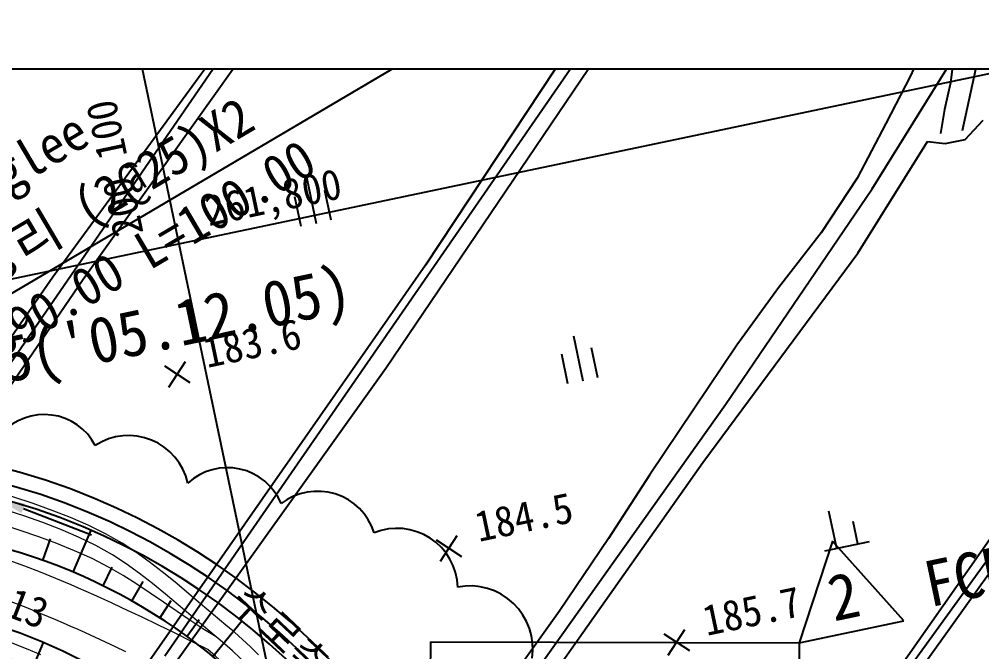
# Model space of a CAD drawing. Header units: millimetres. Extents: x 13158 to 13954, y 1103 to 1807.
# Drawn here: x 13499.4 to 13562.5, y 1506.4 to 1547.8 of the extents above; entities that cross this region are included whole.
import ezdxf
from ezdxf.enums import TextEntityAlignment as Align
from ezdxf.xclip import XClip

# ---------------------------------------------------------------- set-up
doc = ezdxf.new("R2010")
doc.units = ezdxf.units.MM
doc.header["$LTSCALE"] = 10
doc.header["$MEASUREMENT"] = 0
doc.header["$XCLIPFRAME"] = 2
doc.layers.add('TX-PAPR', color=2, linetype='Continuous', plot=False)
doc.layers.add('TZ-BASE', color=253, linetype='Continuous')
doc.styles.add('HANA', font='GulimChe.ttf')

# ---------------------------------------------------------------- blocks, each defined once
blk = doc.blocks.new('JD-SFSG5YJF567')
at = {"layer": 'TZ-BASE'}
for p, q in [((264.445, -185.255), (189.709, 170.792)), ((79.234, 35.657), (604.287, 145.87)), ((198.104, 51.33, -72), (222.963, 87.359, -72)), ((211.277, 36.575, -71), (243.583, 83.315, -71)), ((242.358, 83.284, -71.488), (228.357, 62.168, -71.488)), ((219.475, 82.606, -72.569), (203.942, 61.373, -72.569)), ((205.935, 61.24, -71.488), (220.84, 82.148, -71.488)), ((189.508, 53.391), (233.982, 79.609)), ((225.759, 55.421, -70.297), (242.333, 79.871, -70.297)), ((261.268, 76.957, -70.297), (260.135, 74.553, -70.297)), ((263.55, 70.984, -69.931), (264.718, 76.377, -69.931)), ((262.948, 75.724, -69.437), (262.766, 74.102, -69.437)), ((257.633, 67.164, -70), (262.731, 75.378, -70)), ((260.135, 74.553, -70.297), (258.514, 71.448, -70.297)), ((262.766, 74.102, -69.437), (262.375, 72.348, -69.437)), ((262.375, 72.348, -69.437), (262.104, 70.787, -69.437)), ((258.514, 71.448, -70.297), (256.641, 67.865, -70.297)), ((263.712, 70.386, -69.253), (264.899, 71.666, -69.253)), ((283.749, 70.501, -69.253), (256.481, 31.581, -69.253)), ((256.699, 62.941, -69.253), (261.262, 70.255, -69.253)), ((261.262, 70.255, -69.253), (262.409, 70.124, -69.253)), ((262.409, 70.124, -69.253), (263.712, 70.386, -69.253)), ((220.583, 67.827, -71.451), (221.2, 64.891, -71.451)), ((256.641, 67.865, -70.297), (254.291, 64.277, -70.297)), ((222.178, 65.097, -71.451), (221.767, 67.054, -71.451)), ((248.01, 53.035, -70), (257.633, 67.164, -70)), ((220.221, 64.686, -71.451), (219.81, 66.643, -71.451)), ((282.515, 66.048, -68.319), (255.529, 28.322, -68.319)), ((254.291, 64.277, -70.297), (251.499, 60.681, -70.297)), ((246.532, 49.226, -69.253), (256.699, 62.941, -69.253)), ((228.357, 62.168, -71.488), (207.347, 32.029, -71.488)), ((188.505, 35.783, -71.488), (205.935, 61.24, -71.488)), ((203.942, 61.373, -72.569), (190.061, 41.498, -72.569)), ((251.499, 60.681, -70.297), (248.752, 56.917, -70.297)), ((238.063, 57.52, -70.041), (238.679, 54.584, -70.041)), ((248.752, 56.917, -70.297), (245.938, 52.717, -70.297)), ((237.7, 54.378, -70.041), (237.29, 56.336, -70.041)), ((239.658, 54.789, -70.041), (239.247, 56.746, -70.041)), ((211.255, 55.557, -71.398), (212.929, 54.463, -71.398)), ((211.545, 54.173, -71.398), (212.639, 55.847, -71.398)), ((207.738, 30.186, -70.297), (225.759, 55.421, -70.297)), ((246.279, 16.764, -69), (273.079, 53.792, -69)), ((231.348, 29.567, -70), (248.01, 53.035, -70)), ((245.938, 52.717, -70.297), (243.044, 48.412, -70.297)), ((226.746, 21.209, -69.253), (246.532, 49.226, -69.253)), ((243.044, 48.412, -70.297), (240.362, 44.259, -70.297)), ((202.018, 46.222), (206.49, 44.497)), ((255.311, 43.608, -69.858), (254.797, 46.055, -69.858)), ((205.29, 42.04, -255), (206.455, 44.797, -255)), ((256.681, 43.895, -69.858), (256.373, 45.363, -69.858)), ((203.293, 42.817, -255), (203.802, 44.243, -255)), ((229.055, 44.163, -70.482), (230.729, 43.069, -70.482)), ((229.345, 42.779, -70.482), (230.439, 44.453, -70.482)), ((240.362, 44.259, -70.297), (237.124, 39.462, -70.297)), ((255.023, 44.078, -62.221), (252.843, 37.426, -62.221)), ((254.528, 43.443, -69.858), (257.464, 44.06, -69.858)), ((259.694, 38.864, -62.221), (255.023, 44.078, -62.221)), ((207.239, 41.15, -255), (207.841, 42.375, -255)), ((209.134, 40.15, -255), (209.862, 41.441, -255)), ((210.969, 39.044, -255), (211.705, 40.19, -255)), ((237.124, 39.462, -70.297), (234.169, 35.345, -70.297)), ((212.738, 37.835, -255), (213.542, 38.943, -255)), ((214.434, 36.527, -255), (216.338, 38.855, -255)), ((252.843, 37.426, -62.221), (259.694, 38.864, -62.221)), ((243.98, 38.005, -69.31), (245.655, 36.912, -69.31)), ((244.271, 36.621, -69.31), (245.364, 38.296, -69.31)), ((202.18, 34.678, -255), (203.344, 37.434, -255)), ((228.682, 37.489, -62.221), (228.658, 28.298, -62.221)), ((228.682, 37.489, -62.221), (252.843, 37.426, -62.221)), ((252.843, 37.426, -62.221), (252.819, 28.235, -62.221))]:
    blk.add_line(p, q, dxfattribs=at)
for centre, radius, start, end in [((203.387, 48.599), 3.775, 27.67236, 137.67236), ((208.903, 46.994), 4, 12.89586, 122.89586), ((191.097, 10.292, -255), 39.764, 66.85765, 86.89067), ((191.097, 10.292, -255), 39.764, 66.85765, 86.89067), ((191.097, 10.292, -255), 38.764, 66.8538, 86.89502), ((215.386, 45.073), 3.821, 22.56646, 132.56646), ((191.097, 10.292, -255), 37.764, 66.8538, 86.89955), ((221.293, 43.453), 3.896, 17.6203, 127.6203), ((188.711, 4.094, -255), 46.402, 37.19386, 67.15648), ((188.711, 4.094, -255), 46.402, 37.19386, 67.15648), ((188.711, 4.094, -255), 45.402, 37.21611, 67.15977), ((190.698, 7.495, -255), 37.5, 0.39698, 86.55087), ((188.707, 4.087, -255), 44.41, 37.26676, 67.16567), ((226.494, 40.936), 3.985, 1.92155, 111.92155), ((231.279, 37.035), 4.114, 351.25469, 101.25469), ((190.698, 7.495, -255), 32.5, 0.39698, 86.55087), ((179.586, 11.671, -255), 28, 0.6166, 86.71252)]:
    blk.add_arc(centre, radius, start, end, dxfattribs=at)
at = {"layer": 'TZ-BASE', "lineweight": 5, "ltscale": 0.9}
for centre, radius, start, end in [((175.98, -26.453), 73.686, 66.68342, 70.07225), ((160.892, -61.258), 111.621, 65.53573, 66.64311), ((175.98, -26.453), 71.186, 66.68413, 70.07937), ((137.205, -113.191), 168.701, 64.51258, 65.51728), ((160.892, -61.258), 109.121, 65.53594, 66.64264), ((125.315, -138.16), 196.357, 63.11799, 64.5162), ((194.629, 13.724), 32.328, 45.15025, 50.27189), ((175.98, -26.453), 68.686, 66.68488, 70.08709), ((137.205, -113.191), 166.201, 64.51256, 65.51714), ((194.629, 13.724), 31.328, 45.10984, 50.27189), ((175.98, -26.453), 67.686, 66.6852, 70.09036), ((194.629, 13.724), 30.328, 45.06713, 50.06119)]:
    blk.add_arc(centre, radius, start, end, dxfattribs=at)
for points in [[(215.292, 38.587), (213.039, 40.392), (208.485, 44.86), (202.336, 46.65), (198.752, 47.828)], [(214.652, 37.818), (212.4, 39.623), (207.846, 44.091), (201.697, 45.881), (198.464, 46.87)], [(214.652, 37.818), (212.334, 39.154), (207.558, 43.134), (201.409, 44.924), (198.176, 45.912)]]:
    blk.add_open_spline(points, degree=3, knots=[0, 0, 0, 0, 8658.092134, 18747.278985, 18747.278985, 18747.278985, 18747.278985], dxfattribs=at)
at = {"layer": 'TZ-BASE'}
blk.add_solid([(201.898, 45.911), (200.152, 46.942), (202.138, 46.533)], dxfattribs=at)
at = {"layer": 'TZ-BASE', "style": 'HANA'}
for s, height, rotation, p in [('B(PCB) 당리 (2@25)X2', 2.5, 30.51986, (189.696, 54.825)), ('200,100', 2, 101.85467, (209.896, 64.276, -255)), ('danglee', 2.5, 30.51986, (196.802, 64.429)), (' 309km390.00 L=100.00', 2.5, 30.51986, (192.188, 51.123)), ('261,800', 2, 11.85467, (214.164, 64.715, -255)), ("FCR-102-영이-노반-R-175('05.12.05)", 3, 11.85467, (159.643, 45.786, 1)), ('183.6', 2, 11.85467, (214.049, 55.421, -71.398)), ("FCR-102-영이-노반-R-175('05.12.05)", 3, 11.85467, (261.406, 39.746, -61.221)), ('184.5', 2, 11.85467, (231.85, 44.027, -70.482)), ('2', 3, 11.85467, (255.116, 38.815, -62.221)), ('185.7', 2, 11.85467, (246.775, 37.869, -69.31))]:
    blk.add_text(s, height=height, rotation=rotation, dxfattribs=at).set_placement(p)
for s, rotation, p in [('NO.13', 339.08572, (200.143, 39.453)), ('수로측구', 316.69787, (219.095, 36.538))]:
    blk.add_text(s, height=2, rotation=rotation, dxfattribs=at).set_placement(p, align=Align.CENTER)

msp = doc.modelspace()

# ---------------------------------------------------------------- linework, layer by layer
at = {"layer": 'TX-PAPR', "flags": 128}
msp.add_lwpolyline([(13895.344, 1394.571), (13899.845, 1544.571), (13295.434, 1544.571), (13299.935, 1394.571)], close=True, dxfattribs=at)

# ---------------------------------------------------------------- block references
at = {"layer": 'TZ-BASE'}
ref = msp.add_blockref('JD-SFSG5YJF567', (13297.685, 1469.571), dxfattribs=at)
XClip(ref).set_block_clipping_path([(597.6593278775, -75.0000074077), (602.1606802224, 74.9999925365), (-2.2506743118, 75.0000000279), (2.2506743119, -75.0000000279)])

doc.saveas('drawing.dxf')
